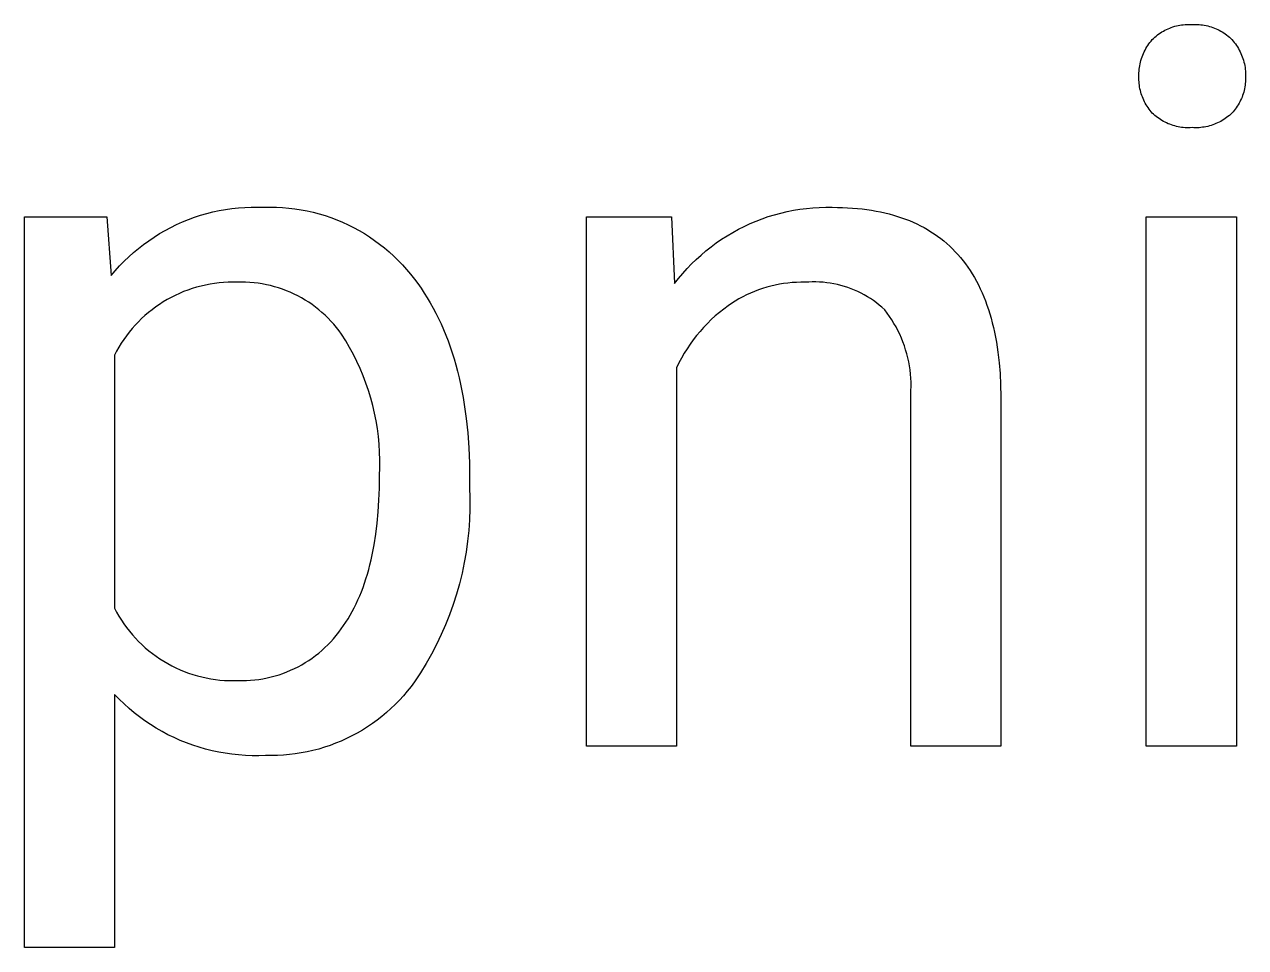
# Model space of a CAD drawing. Header units: millimetres. Extents: x -658 to 2773, y 81 to 2478.
# Drawn here: x 1945.3 to 1996.8, y 222.9 to 261.8 of the extents above; entities that cross this region are included whole.
import ezdxf

# ---------------------------------------------------------------- set-up
doc = ezdxf.new("R2010")
doc.units = ezdxf.units.MM
doc.header["$MEASUREMENT"] = 0
doc.layers.add('Domyślny', color=7, linetype='Continuous', true_color=0x000000)

msp = doc.modelspace()

# ---------------------------------------------------------------- linework, layer by layer
at = {"layer": 'Domyślny'}
for p, q in [((1993.203, 261.394), (1993.266, 261.434)), ((1993.266, 261.434), (1993.329, 261.472)), ((1993.329, 261.472), (1993.394, 261.508)), ((1993.394, 261.508), (1993.46, 261.541)), ((1993.46, 261.541), (1993.527, 261.572)), ((1993.527, 261.572), (1993.595, 261.6)), ((1993.595, 261.6), (1993.664, 261.627)), ((1993.664, 261.627), (1993.734, 261.65)), ((1993.734, 261.65), (1993.805, 261.672)), ((1993.805, 261.672), (1993.876, 261.691)), ((1993.876, 261.691), (1993.948, 261.707)), ((1993.948, 261.707), (1994.021, 261.721)), ((1994.021, 261.721), (1994.094, 261.732)), ((1994.094, 261.732), (1994.167, 261.741)), ((1994.167, 261.741), (1994.241, 261.747)), ((1994.241, 261.747), (1994.315, 261.751)), ((1994.315, 261.751), (1994.389, 261.752)), ((1994.389, 261.752), (1994.462, 261.75)), ((1994.462, 261.75), (1994.536, 261.746)), ((1994.536, 261.746), (1994.61, 261.75)), ((1994.61, 261.75), (1994.685, 261.752)), ((1994.685, 261.752), (1994.759, 261.751)), ((1994.759, 261.751), (1994.833, 261.747)), ((1994.833, 261.747), (1994.907, 261.74)), ((1994.907, 261.74), (1994.98, 261.732)), ((1994.98, 261.732), (1995.054, 261.72)), ((1995.054, 261.72), (1995.127, 261.706)), ((1995.127, 261.706), (1995.199, 261.69)), ((1995.199, 261.69), (1995.271, 261.671)), ((1995.271, 261.671), (1995.342, 261.65)), ((1995.342, 261.65), (1995.412, 261.626)), ((1995.412, 261.626), (1995.482, 261.6)), ((1995.482, 261.6), (1995.55, 261.571)), ((1995.55, 261.571), (1995.617, 261.54)), ((1995.617, 261.54), (1995.684, 261.507)), ((1995.684, 261.507), (1995.749, 261.471)), ((1995.749, 261.471), (1995.813, 261.434)), ((1995.813, 261.434), (1995.875, 261.394)), ((1992.676, 260.867), (1992.719, 260.93)), ((1992.719, 260.93), (1992.765, 260.992)), ((1992.765, 260.992), (1992.813, 261.052)), ((1992.813, 261.052), (1992.863, 261.111)), ((1992.863, 261.111), (1992.916, 261.163)), ((1992.916, 261.163), (1992.97, 261.213)), ((1992.97, 261.213), (1993.026, 261.262)), ((1993.026, 261.262), (1993.084, 261.308)), ((1993.084, 261.308), (1993.143, 261.352)), ((1993.143, 261.352), (1993.203, 261.394)), ((1995.875, 261.394), (1995.937, 261.352)), ((1995.937, 261.352), (1995.996, 261.307)), ((1995.996, 261.307), (1996.054, 261.261)), ((1996.054, 261.261), (1996.111, 261.213)), ((1996.111, 261.213), (1996.165, 261.163)), ((1996.165, 261.163), (1996.218, 261.111)), ((1996.218, 261.111), (1996.269, 261.053)), ((1996.269, 261.053), (1996.318, 260.993)), ((1996.318, 260.993), (1996.364, 260.931)), ((1996.364, 260.931), (1996.409, 260.868)), ((1992.433, 260.386), (1992.461, 260.458)), ((1992.461, 260.458), (1992.491, 260.529)), ((1992.491, 260.529), (1992.523, 260.599)), ((1992.523, 260.599), (1992.558, 260.668)), ((1992.558, 260.668), (1992.595, 260.735)), ((1992.595, 260.735), (1992.634, 260.802)), ((1992.634, 260.802), (1992.676, 260.867)), ((1996.409, 260.868), (1996.451, 260.803)), ((1996.451, 260.803), (1996.491, 260.737)), ((1996.491, 260.737), (1996.528, 260.669)), ((1996.528, 260.669), (1996.564, 260.601)), ((1996.564, 260.601), (1996.597, 260.531)), ((1996.597, 260.531), (1996.627, 260.46)), ((1996.627, 260.46), (1996.655, 260.388)), ((1992.311, 259.862), (1992.321, 259.938)), ((1992.321, 259.938), (1992.333, 260.014)), ((1992.333, 260.014), (1992.348, 260.09)), ((1992.348, 260.09), (1992.366, 260.165)), ((1992.366, 260.165), (1992.386, 260.239)), ((1992.386, 260.239), (1992.408, 260.313)), ((1992.408, 260.313), (1992.433, 260.386)), ((1996.655, 260.388), (1996.68, 260.315)), ((1996.68, 260.315), (1996.703, 260.241)), ((1996.703, 260.241), (1996.724, 260.166)), ((1996.724, 260.166), (1996.741, 260.091)), ((1996.741, 260.091), (1996.757, 260.015)), ((1996.757, 260.015), (1996.769, 259.939)), ((1996.769, 259.939), (1996.779, 259.862)), ((1992.298, 259.631), (1992.3, 259.708)), ((1992.299, 259.554), (1992.298, 259.631)), ((1992.298, 259.481), (1992.299, 259.554)), ((1992.299, 259.408), (1992.298, 259.481)), ((1992.303, 259.335), (1992.299, 259.408)), ((1992.3, 259.708), (1992.304, 259.785)), ((1992.304, 259.785), (1992.311, 259.862)), ((1996.779, 259.862), (1996.786, 259.785)), ((1996.786, 259.785), (1996.791, 259.708)), ((1996.792, 259.408), (1996.788, 259.335)), ((1996.791, 259.708), (1996.793, 259.631)), ((1996.793, 259.631), (1996.792, 259.554)), ((1996.792, 259.554), (1996.793, 259.481)), ((1996.793, 259.481), (1996.792, 259.408)), ((1992.309, 259.262), (1992.303, 259.335)), ((1992.318, 259.19), (1992.309, 259.262)), ((1992.329, 259.118), (1992.318, 259.19)), ((1992.342, 259.046), (1992.329, 259.118)), ((1992.358, 258.975), (1992.342, 259.046)), ((1992.376, 258.905), (1992.358, 258.975)), ((1992.397, 258.835), (1992.376, 258.905)), ((1996.713, 258.903), (1996.692, 258.833)), ((1996.732, 258.974), (1996.713, 258.903)), ((1996.748, 259.045), (1996.732, 258.974)), ((1996.761, 259.117), (1996.748, 259.045)), ((1996.773, 259.189), (1996.761, 259.117)), ((1996.782, 259.262), (1996.773, 259.189)), ((1996.788, 259.335), (1996.782, 259.262)), ((1992.419, 258.765), (1992.397, 258.835)), ((1992.445, 258.697), (1992.419, 258.765)), ((1992.472, 258.629), (1992.445, 258.697)), ((1992.502, 258.563), (1992.472, 258.629)), ((1992.533, 258.497), (1992.502, 258.563)), ((1992.568, 258.433), (1992.533, 258.497)), ((1992.604, 258.369), (1992.568, 258.433)), ((1992.642, 258.307), (1992.604, 258.369)), ((1996.482, 258.368), (1996.443, 258.306)), ((1996.518, 258.431), (1996.482, 258.368)), ((1996.553, 258.496), (1996.518, 258.431)), ((1996.585, 258.561), (1996.553, 258.496)), ((1996.616, 258.628), (1996.585, 258.561)), ((1996.643, 258.695), (1996.616, 258.628)), ((1996.669, 258.764), (1996.643, 258.695)), ((1996.692, 258.833), (1996.669, 258.764)), ((1992.682, 258.247), (1992.642, 258.307)), ((1992.725, 258.187), (1992.682, 258.247)), ((1992.769, 258.129), (1992.725, 258.187)), ((1992.815, 258.073), (1992.769, 258.129)), ((1992.863, 258.018), (1992.815, 258.073)), ((1992.917, 257.967), (1992.863, 258.018)), ((1992.971, 257.919), (1992.917, 257.967)), ((1993.028, 257.872), (1992.971, 257.919)), ((1993.086, 257.827), (1993.028, 257.872)), ((1993.146, 257.784), (1993.086, 257.827)), ((1995.994, 257.827), (1995.933, 257.784)), ((1996.052, 257.872), (1995.994, 257.827)), ((1996.109, 257.919), (1996.052, 257.872)), ((1996.165, 257.967), (1996.109, 257.919)), ((1996.218, 258.018), (1996.165, 257.967)), ((1996.267, 258.072), (1996.218, 258.018)), ((1996.314, 258.129), (1996.267, 258.072)), ((1996.359, 258.186), (1996.314, 258.129)), ((1996.402, 258.245), (1996.359, 258.186)), ((1996.443, 258.306), (1996.402, 258.245)), ((1993.207, 257.743), (1993.146, 257.784)), ((1993.269, 257.704), (1993.207, 257.743)), ((1993.333, 257.668), (1993.269, 257.704)), ((1993.398, 257.633), (1993.333, 257.668)), ((1993.464, 257.601), (1993.398, 257.633)), ((1993.531, 257.571), (1993.464, 257.601)), ((1993.599, 257.544), (1993.531, 257.571)), ((1993.668, 257.518), (1993.599, 257.544)), ((1993.738, 257.495), (1993.668, 257.518)), ((1993.808, 257.475), (1993.738, 257.495)), ((1993.88, 257.457), (1993.808, 257.475)), ((1993.951, 257.441), (1993.88, 257.457)), ((1994.024, 257.428), (1993.951, 257.441)), ((1994.096, 257.417), (1994.024, 257.428)), ((1994.169, 257.409), (1994.096, 257.417)), ((1994.243, 257.403), (1994.169, 257.409)), ((1994.316, 257.399), (1994.243, 257.403)), ((1994.389, 257.399), (1994.316, 257.399)), ((1994.463, 257.4), (1994.389, 257.399)), ((1994.536, 257.404), (1994.463, 257.4)), ((1994.61, 257.4), (1994.536, 257.404)), ((1994.684, 257.399), (1994.61, 257.4)), ((1994.757, 257.4), (1994.684, 257.399)), ((1994.831, 257.403), (1994.757, 257.4)), ((1994.905, 257.409), (1994.831, 257.403)), ((1994.978, 257.418), (1994.905, 257.409)), ((1995.051, 257.428), (1994.978, 257.418)), ((1995.124, 257.442), (1995.051, 257.428)), ((1995.196, 257.458), (1995.124, 257.442)), ((1995.267, 257.476), (1995.196, 257.458)), ((1995.338, 257.496), (1995.267, 257.476)), ((1995.408, 257.519), (1995.338, 257.496)), ((1995.477, 257.544), (1995.408, 257.519)), ((1995.546, 257.572), (1995.477, 257.544)), ((1995.613, 257.602), (1995.546, 257.572)), ((1995.68, 257.634), (1995.613, 257.602)), ((1995.745, 257.668), (1995.68, 257.634)), ((1995.809, 257.705), (1995.745, 257.668)), ((1995.872, 257.744), (1995.809, 257.705)), ((1995.933, 257.784), (1995.872, 257.744)), ((1952.495, 253.628), (1952.753, 253.712)), ((1952.753, 253.712), (1953.013, 253.787)), ((1953.013, 253.787), (1953.277, 253.854)), ((1953.277, 253.854), (1953.542, 253.911)), ((1953.542, 253.911), (1953.809, 253.959)), ((1953.809, 253.959), (1954.077, 253.997)), ((1954.077, 253.997), (1954.347, 254.026)), ((1954.347, 254.026), (1954.618, 254.046)), ((1954.618, 254.046), (1954.889, 254.056)), ((1954.889, 254.056), (1955.16, 254.057)), ((1955.16, 254.057), (1955.431, 254.049)), ((1955.431, 254.049), (1955.692, 254.054)), ((1955.692, 254.054), (1955.952, 254.05)), ((1955.952, 254.05), (1956.213, 254.037)), ((1956.213, 254.037), (1956.472, 254.015)), ((1956.472, 254.015), (1956.731, 253.985)), ((1956.731, 253.985), (1956.989, 253.945)), ((1956.989, 253.945), (1957.245, 253.896)), ((1957.245, 253.896), (1957.499, 253.839)), ((1957.499, 253.839), (1957.751, 253.773)), ((1957.751, 253.773), (1958.001, 253.698)), ((1976.68, 253.655), (1976.942, 253.735)), ((1976.942, 253.735), (1977.206, 253.807)), ((1977.206, 253.807), (1977.473, 253.869)), ((1977.473, 253.869), (1977.742, 253.922)), ((1977.742, 253.922), (1978.012, 253.967)), ((1978.012, 253.967), (1978.284, 254.002)), ((1978.284, 254.002), (1978.556, 254.027)), ((1978.556, 254.027), (1978.83, 254.044)), ((1978.83, 254.044), (1979.104, 254.051)), ((1979.104, 254.051), (1979.377, 254.049)), ((1979.377, 254.049), (1979.596, 254.047)), ((1979.596, 254.047), (1979.811, 254.041)), ((1979.811, 254.041), (1980.022, 254.032)), ((1980.022, 254.032), (1980.23, 254.018)), ((1980.23, 254.018), (1980.435, 254)), ((1980.435, 254), (1980.636, 253.979)), ((1980.636, 253.979), (1980.834, 253.954)), ((1980.834, 253.954), (1981.029, 253.924)), ((1981.029, 253.924), (1981.22, 253.891)), ((1981.22, 253.891), (1981.407, 253.854)), ((1981.407, 253.854), (1981.591, 253.814)), ((1981.591, 253.814), (1981.772, 253.769)), ((1981.772, 253.769), (1981.95, 253.72)), ((1981.95, 253.72), (1982.124, 253.668)), ((1945.331, 222.865), (1945.331, 253.654)), ((1945.331, 253.654), (1948.801, 253.654)), ((1948.801, 253.654), (1948.986, 251.169)), ((1951.258, 253.075), (1951.498, 253.203)), ((1951.498, 253.203), (1951.741, 253.322)), ((1951.741, 253.322), (1951.989, 253.432)), ((1951.989, 253.432), (1952.24, 253.534)), ((1952.24, 253.534), (1952.495, 253.628)), ((1958.001, 253.698), (1958.248, 253.615)), ((1958.248, 253.615), (1958.492, 253.523)), ((1958.492, 253.523), (1958.732, 253.423)), ((1958.732, 253.423), (1958.969, 253.315)), ((1958.969, 253.315), (1959.203, 253.199)), ((1959.203, 253.199), (1959.432, 253.074)), ((1969.012, 231.352), (1969.012, 253.654)), ((1969.012, 253.654), (1972.605, 253.654)), ((1972.605, 253.654), (1972.729, 250.836)), ((1975.42, 253.123), (1975.664, 253.246)), ((1975.664, 253.246), (1975.913, 253.361)), ((1975.913, 253.361), (1976.165, 253.468)), ((1976.165, 253.468), (1976.421, 253.566)), ((1976.421, 253.566), (1976.68, 253.655)), ((1982.124, 253.668), (1982.294, 253.611)), ((1982.294, 253.611), (1982.461, 253.551)), ((1982.461, 253.551), (1982.625, 253.487)), ((1982.625, 253.487), (1982.786, 253.418)), ((1982.786, 253.418), (1982.943, 253.346)), ((1982.943, 253.346), (1983.096, 253.271)), ((1983.096, 253.271), (1983.246, 253.191)), ((1992.607, 231.352), (1992.607, 253.654)), ((1992.607, 253.654), (1996.407, 253.654)), ((1996.407, 253.654), (1996.407, 231.352)), ((1950.569, 252.643), (1950.793, 252.795)), ((1950.793, 252.795), (1951.023, 252.939)), ((1951.023, 252.939), (1951.258, 253.075)), ((1959.432, 253.074), (1959.656, 252.942)), ((1959.656, 252.942), (1959.876, 252.802)), ((1959.876, 252.802), (1960.091, 252.655)), ((1974.488, 252.549), (1974.713, 252.704)), ((1974.713, 252.704), (1974.944, 252.852)), ((1974.944, 252.852), (1975.18, 252.991)), ((1975.18, 252.991), (1975.42, 253.123)), ((1983.246, 253.191), (1983.393, 253.107)), ((1983.393, 253.107), (1983.536, 253.019)), ((1983.536, 253.019), (1983.676, 252.928)), ((1983.676, 252.928), (1983.813, 252.833)), ((1983.813, 252.833), (1983.946, 252.733)), ((1983.946, 252.733), (1984.076, 252.63)), ((1949.928, 252.143), (1950.135, 252.317)), ((1950.135, 252.317), (1950.349, 252.484)), ((1950.349, 252.484), (1950.569, 252.643)), ((1960.091, 252.655), (1960.301, 252.5)), ((1960.301, 252.5), (1960.505, 252.339)), ((1960.505, 252.339), (1960.704, 252.17)), ((1960.704, 252.17), (1960.897, 251.995)), ((1973.844, 252.039), (1974.053, 252.216)), ((1974.053, 252.216), (1974.267, 252.386)), ((1974.267, 252.386), (1974.488, 252.549)), ((1984.076, 252.63), (1984.202, 252.523)), ((1984.202, 252.523), (1984.325, 252.412)), ((1984.325, 252.412), (1984.444, 252.297)), ((1984.444, 252.297), (1984.561, 252.179)), ((1984.561, 252.179), (1984.673, 252.056)), ((1949.342, 251.578), (1949.531, 251.773)), ((1949.531, 251.773), (1949.726, 251.961)), ((1949.726, 251.961), (1949.928, 252.143)), ((1960.897, 251.995), (1961.083, 251.813)), ((1961.083, 251.813), (1961.264, 251.624)), ((1973.256, 251.466), (1973.445, 251.663)), ((1973.445, 251.663), (1973.642, 251.854)), ((1973.642, 251.854), (1973.844, 252.039)), ((1984.673, 252.056), (1984.782, 251.93)), ((1984.782, 251.93), (1984.888, 251.799)), ((1984.888, 251.799), (1984.991, 251.665)), ((1984.991, 251.665), (1985.09, 251.527)), ((1948.986, 251.169), (1949.16, 251.376)), ((1949.16, 251.376), (1949.342, 251.578)), ((1961.264, 251.624), (1961.437, 251.43)), ((1961.437, 251.43), (1961.604, 251.23)), ((1961.604, 251.23), (1961.764, 251.024)), ((1972.897, 251.052), (1973.073, 251.262)), ((1973.073, 251.262), (1973.256, 251.466)), ((1985.09, 251.527), (1985.185, 251.385)), ((1985.185, 251.385), (1985.278, 251.239)), ((1985.278, 251.239), (1985.367, 251.089)), ((1952.404, 250.626), (1952.222, 250.564)), ((1952.589, 250.682), (1952.404, 250.626)), ((1952.775, 250.731), (1952.589, 250.682)), ((1952.963, 250.774), (1952.775, 250.731)), ((1953.152, 250.811), (1952.963, 250.774)), ((1953.342, 250.841), (1953.152, 250.811)), ((1953.533, 250.864), (1953.342, 250.841)), ((1953.725, 250.881), (1953.533, 250.864)), ((1953.917, 250.891), (1953.725, 250.881)), ((1954.11, 250.894), (1953.917, 250.891)), ((1954.302, 250.891), (1954.11, 250.894)), ((1954.479, 250.894), (1954.302, 250.891)), ((1954.655, 250.891), (1954.479, 250.894)), ((1954.831, 250.882), (1954.655, 250.891)), ((1955.007, 250.867), (1954.831, 250.882)), ((1955.182, 250.846), (1955.007, 250.867)), ((1955.356, 250.82), (1955.182, 250.846)), ((1955.529, 250.787), (1955.356, 250.82)), ((1955.701, 250.748), (1955.529, 250.787)), ((1955.872, 250.703), (1955.701, 250.748)), ((1956.04, 250.653), (1955.872, 250.703)), ((1956.207, 250.596), (1956.04, 250.653)), ((1961.764, 251.024), (1961.907, 250.832)), ((1961.907, 250.832), (1962.046, 250.636)), ((1962.046, 250.636), (1962.18, 250.436)), ((1972.729, 250.836), (1972.897, 251.052)), ((1976.441, 250.626), (1976.27, 250.567)), ((1976.615, 250.679), (1976.441, 250.626)), ((1976.791, 250.727), (1976.615, 250.679)), ((1976.967, 250.768), (1976.791, 250.727)), ((1977.146, 250.804), (1976.967, 250.768)), ((1977.325, 250.833), (1977.146, 250.804)), ((1977.505, 250.857), (1977.325, 250.833)), ((1977.686, 250.875), (1977.505, 250.857)), ((1977.867, 250.886), (1977.686, 250.875)), ((1978.049, 250.892), (1977.867, 250.886)), ((1978.23, 250.891), (1978.049, 250.892)), ((1978.382, 250.901), (1978.23, 250.891)), ((1978.534, 250.906), (1978.382, 250.901)), ((1978.686, 250.906), (1978.534, 250.906)), ((1978.838, 250.9), (1978.686, 250.906)), ((1978.99, 250.889), (1978.838, 250.9)), ((1979.142, 250.873), (1978.99, 250.889)), ((1979.292, 250.852), (1979.142, 250.873)), ((1979.442, 250.825), (1979.292, 250.852)), ((1979.591, 250.793), (1979.442, 250.825)), ((1979.739, 250.756), (1979.591, 250.793)), ((1979.885, 250.714), (1979.739, 250.756)), ((1980.03, 250.667), (1979.885, 250.714)), ((1980.173, 250.615), (1980.03, 250.667)), ((1985.367, 251.089), (1985.452, 250.935)), ((1985.452, 250.935), (1985.534, 250.777)), ((1985.534, 250.777), (1985.613, 250.616)), ((1951.349, 250.161), (1951.183, 250.063)), ((1951.518, 250.254), (1951.349, 250.161)), ((1951.69, 250.34), (1951.518, 250.254)), ((1951.864, 250.421), (1951.69, 250.34)), ((1952.042, 250.496), (1951.864, 250.421)), ((1952.222, 250.564), (1952.042, 250.496)), ((1956.373, 250.534), (1956.207, 250.596)), ((1956.535, 250.467), (1956.373, 250.534)), ((1956.696, 250.394), (1956.535, 250.467)), ((1956.854, 250.315), (1956.696, 250.394)), ((1957.009, 250.231), (1956.854, 250.315)), ((1957.161, 250.142), (1957.009, 250.231)), ((1957.31, 250.048), (1957.161, 250.142)), ((1962.18, 250.436), (1962.31, 250.23)), ((1962.31, 250.23), (1962.435, 250.021)), ((1975.445, 250.189), (1975.288, 250.097)), ((1975.605, 250.276), (1975.445, 250.189)), ((1975.767, 250.357), (1975.605, 250.276)), ((1975.932, 250.433), (1975.767, 250.357)), ((1976.1, 250.503), (1975.932, 250.433)), ((1976.27, 250.567), (1976.1, 250.503)), ((1980.314, 250.558), (1980.173, 250.615)), ((1980.453, 250.496), (1980.314, 250.558)), ((1980.589, 250.429), (1980.453, 250.496)), ((1980.724, 250.358), (1980.589, 250.429)), ((1980.856, 250.281), (1980.724, 250.358)), ((1980.985, 250.201), (1980.856, 250.281)), ((1981.111, 250.116), (1980.985, 250.201)), ((1981.234, 250.026), (1981.111, 250.116)), ((1985.613, 250.616), (1985.688, 250.45)), ((1985.688, 250.45), (1985.76, 250.281)), ((1985.76, 250.281), (1985.828, 250.108)), ((1985.828, 250.108), (1985.893, 249.931)), ((1950.557, 249.614), (1950.411, 249.489)), ((1950.708, 249.735), (1950.557, 249.614)), ((1950.863, 249.849), (1950.708, 249.735)), ((1951.021, 249.959), (1950.863, 249.849)), ((1951.183, 250.063), (1951.021, 249.959)), ((1957.455, 249.949), (1957.31, 250.048)), ((1957.597, 249.844), (1957.455, 249.949)), ((1957.736, 249.735), (1957.597, 249.844)), ((1957.871, 249.622), (1957.736, 249.735)), ((1958.001, 249.503), (1957.871, 249.622)), ((1962.435, 250.021), (1962.556, 249.806)), ((1962.556, 249.806), (1962.672, 249.587)), ((1974.621, 249.62), (1974.447, 249.471)), ((1974.801, 249.762), (1974.621, 249.62)), ((1974.984, 249.898), (1974.801, 249.762)), ((1975.135, 250), (1974.984, 249.898)), ((1975.288, 250.097), (1975.135, 250)), ((1981.354, 249.933), (1981.234, 250.026)), ((1981.471, 249.835), (1981.354, 249.933)), ((1981.584, 249.733), (1981.471, 249.835)), ((1981.689, 249.595), (1981.584, 249.733)), ((1981.79, 249.453), (1981.689, 249.595)), ((1985.893, 249.931), (1985.954, 249.75)), ((1985.954, 249.75), (1986.013, 249.565)), ((1949.999, 249.084), (1949.872, 248.94)), ((1950.132, 249.224), (1949.999, 249.084)), ((1950.269, 249.359), (1950.132, 249.224)), ((1950.411, 249.489), (1950.269, 249.359)), ((1958.128, 249.381), (1958.001, 249.503)), ((1958.25, 249.254), (1958.128, 249.381)), ((1958.368, 249.123), (1958.25, 249.254)), ((1958.481, 248.988), (1958.368, 249.123)), ((1962.672, 249.587), (1962.783, 249.363)), ((1962.783, 249.363), (1962.89, 249.135)), ((1962.89, 249.135), (1962.992, 248.902)), ((1974.114, 249.157), (1973.956, 248.992)), ((1974.278, 249.317), (1974.114, 249.157)), ((1974.447, 249.471), (1974.278, 249.317)), ((1981.886, 249.308), (1981.79, 249.453)), ((1981.977, 249.16), (1981.886, 249.308)), ((1982.063, 249.008), (1981.977, 249.16)), ((1986.013, 249.565), (1986.067, 249.376)), ((1986.067, 249.376), (1986.119, 249.183)), ((1986.119, 249.183), (1986.167, 248.987)), ((1949.632, 248.639), (1949.52, 248.482)), ((1949.749, 248.791), (1949.632, 248.639)), ((1949.872, 248.94), (1949.749, 248.791)), ((1958.59, 248.849), (1958.481, 248.988)), ((1958.694, 248.706), (1958.59, 248.849)), ((1958.87, 248.427), (1958.694, 248.706)), ((1962.992, 248.902), (1963.09, 248.664)), ((1963.09, 248.664), (1963.184, 248.422)), ((1973.657, 248.646), (1973.517, 248.466)), ((1973.804, 248.822), (1973.657, 248.646)), ((1973.956, 248.992), (1973.804, 248.822)), ((1982.144, 248.854), (1982.063, 249.008)), ((1982.219, 248.698), (1982.144, 248.854)), ((1982.29, 248.538), (1982.219, 248.698)), ((1986.167, 248.987), (1986.211, 248.786)), ((1986.211, 248.786), (1986.252, 248.582)), ((1986.252, 248.582), (1986.29, 248.374)), ((1949.312, 248.158), (1949.217, 247.99)), ((1949.413, 248.322), (1949.312, 248.158)), ((1949.52, 248.482), (1949.413, 248.322)), ((1959.037, 248.142), (1958.87, 248.427)), ((1959.194, 247.852), (1959.037, 248.142)), ((1963.184, 248.422), (1963.272, 248.175)), ((1963.272, 248.175), (1963.357, 247.923)), ((1973.254, 248.091), (1973.133, 247.897)), ((1973.382, 248.28), (1973.254, 248.091)), ((1973.517, 248.466), (1973.382, 248.28)), ((1982.355, 248.377), (1982.29, 248.538)), ((1982.414, 248.213), (1982.355, 248.377)), ((1982.468, 248.048), (1982.414, 248.213)), ((1982.516, 247.881), (1982.468, 248.048)), ((1986.29, 248.374), (1986.324, 248.162)), ((1986.324, 248.162), (1986.355, 247.946)), ((1949.217, 247.99), (1949.128, 247.82)), ((1949.128, 247.82), (1949.128, 237.165)), ((1959.341, 247.556), (1959.194, 247.852)), ((1959.479, 247.256), (1959.341, 247.556)), ((1963.357, 247.923), (1963.436, 247.667)), ((1963.436, 247.667), (1963.511, 247.406)), ((1973.018, 247.699), (1972.91, 247.497)), ((1973.133, 247.897), (1973.018, 247.699)), ((1982.559, 247.712), (1982.516, 247.881)), ((1982.596, 247.542), (1982.559, 247.712)), ((1982.627, 247.371), (1982.596, 247.542)), ((1986.355, 247.946), (1986.407, 247.502)), ((1959.606, 246.952), (1959.479, 247.256)), ((1963.511, 247.406), (1963.582, 247.141)), ((1963.582, 247.141), (1963.648, 246.871)), ((1972.91, 247.497), (1972.809, 247.292)), ((1972.809, 247.292), (1972.809, 231.352)), ((1982.653, 247.199), (1982.627, 247.371)), ((1982.672, 247.026), (1982.653, 247.199)), ((1982.686, 246.853), (1982.672, 247.026)), ((1986.407, 247.502), (1986.445, 247.043)), ((1986.445, 247.043), (1986.469, 246.568)), ((1959.723, 246.643), (1959.606, 246.952)), ((1959.83, 246.331), (1959.723, 246.643)), ((1963.648, 246.871), (1963.709, 246.596)), ((1963.709, 246.596), (1963.766, 246.317)), ((1982.694, 246.679), (1982.686, 246.853)), ((1982.693, 246.331), (1982.696, 246.505)), ((1982.696, 246.505), (1982.694, 246.679)), ((1986.469, 246.568), (1986.48, 246.077)), ((1959.926, 246.015), (1959.83, 246.331)), ((1960.012, 245.696), (1959.926, 246.015)), ((1963.766, 246.317), (1963.818, 246.033)), ((1963.818, 246.033), (1963.866, 245.745)), ((1982.683, 246.157), (1982.693, 246.331)), ((1982.683, 231.352), (1982.683, 246.157)), ((1986.48, 246.077), (1986.48, 231.352)), ((1960.087, 245.375), (1960.012, 245.696)), ((1963.866, 245.745), (1963.948, 245.154)), ((1960.151, 245.051), (1960.087, 245.375)), ((1960.205, 244.725), (1960.151, 245.051)), ((1963.948, 245.154), (1964.012, 244.544)), ((1960.247, 244.398), (1960.205, 244.725)), ((1964.012, 244.544), (1964.057, 243.916)), ((1960.278, 244.069), (1960.247, 244.398)), ((1960.299, 243.74), (1960.278, 244.069)), ((1960.308, 243.41), (1960.299, 243.74)), ((1964.057, 243.916), (1964.085, 243.27)), ((1960.294, 242.75), (1960.307, 243.08)), ((1960.307, 243.08), (1960.308, 243.41)), ((1964.085, 243.27), (1964.094, 242.605)), ((1960.288, 242.222), (1960.294, 242.75)), ((1964.094, 242.605), (1964.094, 242.256)), ((1960.269, 241.711), (1960.288, 242.222)), ((1964.094, 242.256), (1964.108, 241.8)), ((1960.238, 241.216), (1960.269, 241.711)), ((1964.108, 241.8), (1964.107, 241.344)), ((1960.194, 240.738), (1960.238, 241.216)), ((1964.09, 240.889), (1964.057, 240.434)), ((1964.107, 241.344), (1964.09, 240.889)), ((1960.137, 240.277), (1960.194, 240.738)), ((1964.057, 240.434), (1964.01, 239.98)), ((1960.028, 239.615), (1960.068, 239.832)), ((1960.068, 239.832), (1960.137, 240.277)), ((1964.01, 239.98), (1963.946, 239.528)), ((1959.94, 239.195), (1959.986, 239.403)), ((1959.986, 239.403), (1960.028, 239.615)), ((1963.946, 239.528), (1963.867, 239.079)), ((1959.785, 238.596), (1959.84, 238.791)), ((1959.84, 238.791), (1959.892, 238.991)), ((1959.892, 238.991), (1959.94, 239.195)), ((1963.867, 239.079), (1963.773, 238.633)), ((1959.665, 238.217), (1959.726, 238.404)), ((1959.726, 238.404), (1959.785, 238.596)), ((1963.773, 238.633), (1963.664, 238.19)), ((1959.462, 237.679), (1959.533, 237.854)), ((1959.533, 237.854), (1959.6, 238.033)), ((1959.6, 238.033), (1959.665, 238.217)), ((1963.664, 238.19), (1963.54, 237.751)), ((1959.231, 237.179), (1959.311, 237.341)), ((1959.311, 237.341), (1959.388, 237.508)), ((1959.388, 237.508), (1959.462, 237.679)), ((1963.401, 237.317), (1963.247, 236.888)), ((1963.54, 237.751), (1963.401, 237.317)), ((1949.128, 237.165), (1949.218, 236.994)), ((1949.218, 236.994), (1949.315, 236.826)), ((1949.315, 236.826), (1949.417, 236.662)), ((1958.971, 236.715), (1959.061, 236.866)), ((1959.061, 236.866), (1959.147, 237.02)), ((1959.147, 237.02), (1959.231, 237.179)), ((1963.247, 236.888), (1963.078, 236.464)), ((1949.417, 236.662), (1949.525, 236.502)), ((1949.525, 236.502), (1949.639, 236.345)), ((1949.639, 236.345), (1949.757, 236.193)), ((1958.58, 236.148), (1958.683, 236.289)), ((1958.683, 236.289), (1958.782, 236.427)), ((1958.782, 236.427), (1958.878, 236.569)), ((1958.878, 236.569), (1958.971, 236.715)), ((1963.078, 236.464), (1962.895, 236.046)), ((1949.757, 236.193), (1949.881, 236.044)), ((1949.881, 236.044), (1950.01, 235.9)), ((1950.01, 235.9), (1950.144, 235.761)), ((1950.144, 235.761), (1950.283, 235.626)), ((1958.123, 235.622), (1958.244, 235.747)), ((1958.244, 235.747), (1958.361, 235.877)), ((1958.361, 235.877), (1958.473, 236.011)), ((1958.473, 236.011), (1958.58, 236.148)), ((1962.895, 236.046), (1962.698, 235.635)), ((1950.283, 235.626), (1950.426, 235.496)), ((1950.426, 235.496), (1950.574, 235.371)), ((1950.574, 235.371), (1950.726, 235.251)), ((1950.726, 235.251), (1950.882, 235.137)), ((1957.599, 235.163), (1957.736, 235.271)), ((1957.736, 235.271), (1957.869, 235.383)), ((1957.869, 235.383), (1957.998, 235.5)), ((1957.998, 235.5), (1958.123, 235.622)), ((1962.487, 235.23), (1962.262, 234.834)), ((1962.698, 235.635), (1962.487, 235.23)), ((1950.882, 235.137), (1951.041, 235.028)), ((1951.041, 235.028), (1951.205, 234.925)), ((1951.205, 234.925), (1951.372, 234.827)), ((1951.372, 234.827), (1951.542, 234.735)), ((1951.542, 234.735), (1951.715, 234.649)), ((1956.708, 234.617), (1956.864, 234.695)), ((1956.864, 234.695), (1957.017, 234.779)), ((1957.017, 234.779), (1957.167, 234.867)), ((1957.167, 234.867), (1957.315, 234.961)), ((1957.315, 234.961), (1957.459, 235.059)), ((1957.459, 235.059), (1957.599, 235.163)), ((1962.262, 234.834), (1962.024, 234.445)), ((1951.715, 234.649), (1951.891, 234.57)), ((1951.891, 234.57), (1952.07, 234.496)), ((1952.07, 234.496), (1952.251, 234.428)), ((1952.251, 234.428), (1952.435, 234.367)), ((1952.435, 234.367), (1952.62, 234.312)), ((1952.62, 234.312), (1952.808, 234.264)), ((1952.808, 234.264), (1952.996, 234.222)), ((1952.996, 234.222), (1953.186, 234.187)), ((1953.186, 234.187), (1953.378, 234.158)), ((1953.378, 234.158), (1953.57, 234.136)), ((1955.039, 234.142), (1955.212, 234.164)), ((1955.212, 234.164), (1955.384, 234.191)), ((1955.384, 234.191), (1955.555, 234.224)), ((1955.555, 234.224), (1955.725, 234.264)), ((1955.725, 234.264), (1955.894, 234.308)), ((1955.894, 234.308), (1956.061, 234.359)), ((1956.061, 234.359), (1956.226, 234.415)), ((1956.226, 234.415), (1956.389, 234.477)), ((1956.389, 234.477), (1956.55, 234.544)), ((1956.55, 234.544), (1956.708, 234.617)), ((1962.024, 234.445), (1961.773, 234.064)), ((1953.57, 234.136), (1953.763, 234.121)), ((1953.763, 234.121), (1953.956, 234.112)), ((1953.956, 234.112), (1954.149, 234.11)), ((1954.149, 234.11), (1954.342, 234.115)), ((1954.342, 234.115), (1954.517, 234.113)), ((1954.517, 234.113), (1954.691, 234.117)), ((1954.691, 234.117), (1954.865, 234.126)), ((1954.865, 234.126), (1955.039, 234.142)), ((1961.467, 233.665), (1961.304, 233.473)), ((1961.623, 233.862), (1961.467, 233.665)), ((1961.773, 234.064), (1961.623, 233.862)), ((1949.325, 233.325), (1949.128, 233.529)), ((1949.128, 233.529), (1949.128, 222.865)), ((1949.529, 233.128), (1949.325, 233.325)), ((1949.74, 232.939), (1949.529, 233.128)), ((1961.134, 233.287), (1960.959, 233.107)), ((1961.304, 233.473), (1961.134, 233.287)), ((1949.957, 232.757), (1949.74, 232.939)), ((1950.18, 232.582), (1949.957, 232.757)), ((1960.59, 232.765), (1960.397, 232.604)), ((1960.777, 232.933), (1960.59, 232.765)), ((1960.959, 233.107), (1960.777, 232.933)), ((1950.41, 232.416), (1950.18, 232.582)), ((1950.645, 232.257), (1950.41, 232.416)), ((1950.885, 232.107), (1950.645, 232.257)), ((1951.131, 231.966), (1950.885, 232.107)), ((1959.787, 232.16), (1959.574, 232.026)), ((1959.995, 232.301), (1959.787, 232.16)), ((1960.198, 232.449), (1959.995, 232.301)), ((1960.397, 232.604), (1960.198, 232.449)), ((1951.381, 231.833), (1951.131, 231.966)), ((1951.636, 231.708), (1951.381, 231.833)), ((1951.895, 231.593), (1951.636, 231.708)), ((1952.158, 231.487), (1951.895, 231.593)), ((1958.909, 231.669), (1958.68, 231.565)), ((1959.135, 231.78), (1958.909, 231.669)), ((1959.356, 231.899), (1959.135, 231.78)), ((1959.574, 232.026), (1959.356, 231.899)), ((1952.424, 231.39), (1952.158, 231.487)), ((1952.693, 231.302), (1952.424, 231.39)), ((1952.966, 231.224), (1952.693, 231.302)), ((1953.241, 231.155), (1952.966, 231.224)), ((1953.518, 231.096), (1953.241, 231.155)), ((1953.797, 231.047), (1953.518, 231.096)), ((1957.243, 231.109), (1956.996, 231.062)), ((1957.489, 231.165), (1957.243, 231.109)), ((1957.732, 231.229), (1957.489, 231.165)), ((1957.973, 231.301), (1957.732, 231.229)), ((1958.212, 231.381), (1957.973, 231.301)), ((1958.447, 231.469), (1958.212, 231.381)), ((1958.68, 231.565), (1958.447, 231.469)), ((1972.809, 231.352), (1969.012, 231.352)), ((1986.48, 231.352), (1982.683, 231.352)), ((1996.407, 231.352), (1992.607, 231.352)), ((1954.078, 231.007), (1953.797, 231.047)), ((1954.36, 230.978), (1954.078, 231.007)), ((1954.643, 230.958), (1954.36, 230.978)), ((1954.926, 230.947), (1954.643, 230.958)), ((1955.209, 230.947), (1954.926, 230.947)), ((1955.493, 230.957), (1955.209, 230.947)), ((1955.744, 230.953), (1955.493, 230.957)), ((1955.996, 230.958), (1955.744, 230.953)), ((1956.247, 230.971), (1955.996, 230.958)), ((1956.498, 230.993), (1956.247, 230.971)), ((1956.748, 231.023), (1956.498, 230.993)), ((1956.996, 231.062), (1956.748, 231.023)), ((1949.128, 222.865), (1945.331, 222.865))]:
    msp.add_line(p, q, dxfattribs=at)

doc.saveas('drawing.dxf')
